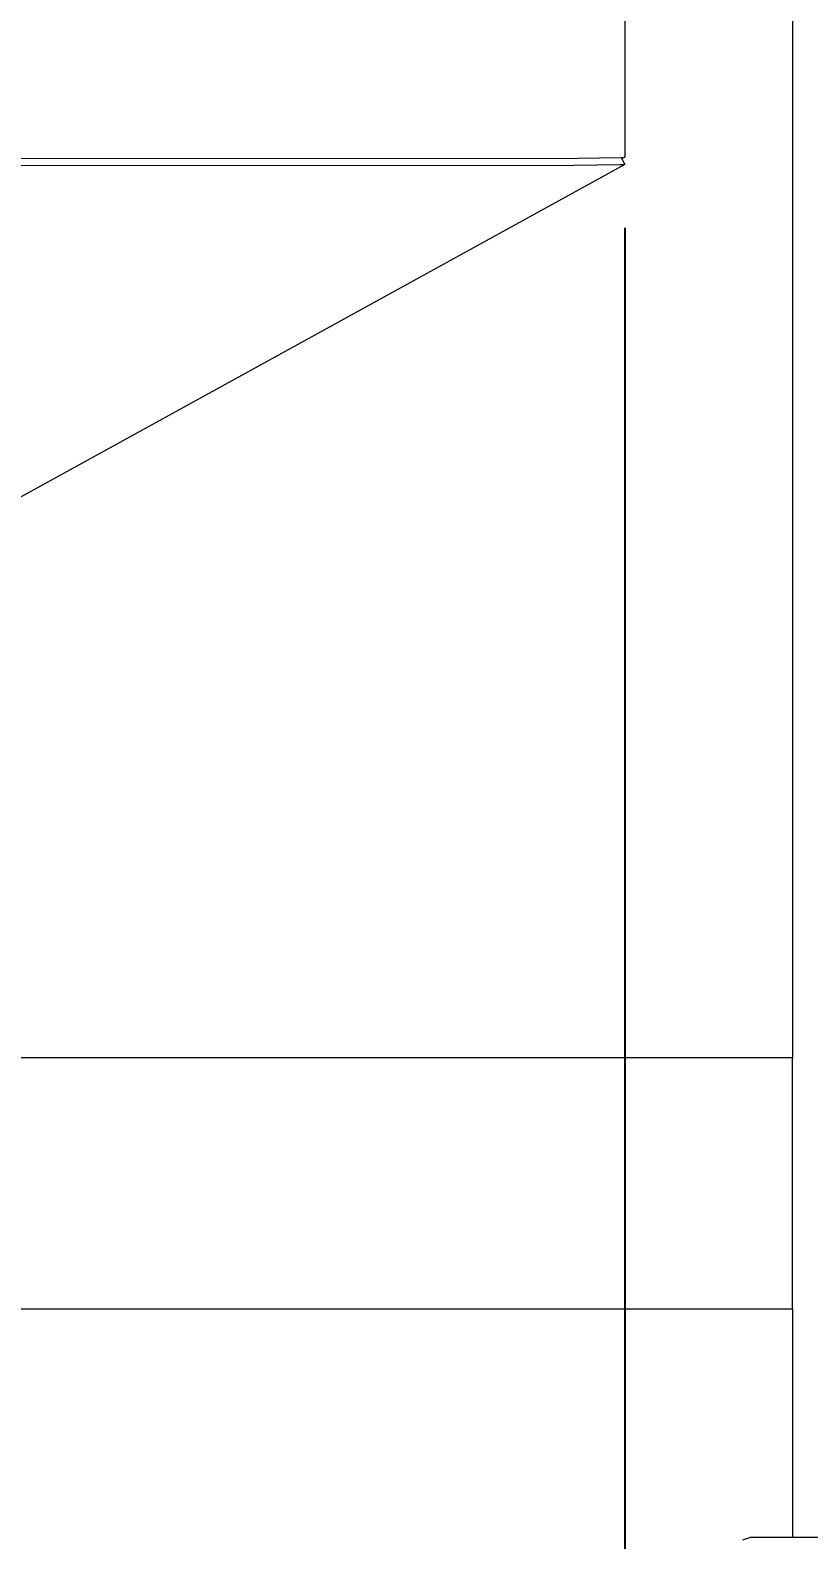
# Model space of a CAD drawing. Header units: inches. Extents: x -12 to 136, y -5 to 104.
# Drawn here: x 8.01 to 13.51, y 59.92 to 70.57 of the extents above; entities that cross this region are included whole.
import ezdxf

# ---------------------------------------------------------------- set-up
doc = ezdxf.new("R2010")
doc.units = ezdxf.units.IN
doc.layers.add('ZANO_R', color=7, linetype='Continuous', lineweight=0)
doc.layers.add('ZANO_W', color=1, linetype='Continuous', lineweight=0)
doc.styles.get("Standard").update_dxf_attribs({"font": 'ARIALUNI.TTF'})
doc.dimstyles.new('amerykanie', dxfattribs={"dimtxt": 50, "dimasz": 50, "dimexe": 0.5, "dimexo": 0.5, "dimgap": 1, "dimtad": 1, "dimdec": 0, "dimzin": 0, "dimlunit": 5, "dimtxsty": 'Standard', "dimcen": 0.09, "dimclrd": 1, "dimclre": 1, "dimclrt": 1, "dimazin": 0, "dimtfac": 1, "dimtdec": 0, "dimtmove": 0, "dimatfit": 3, "dimfxl": 1, "dimtzin": 0, "dimarcsym": 1})

# ---------------------------------------------------------------- blocks, each defined once
blk = doc.blocks.new('*D376')
at = {"layer": 'ZANO_W', "color": 1, "lineweight": -2}
for p, q in [((-1.571, 69.175), (-1.571, 58.699)), ((12.209, 69.176), (12.209, 58.699)), ((-0.571, 59.199), (11.209, 59.199))]:
    blk.add_line(p, q, dxfattribs=at)
at = {"layer": 'ZANO_W', "color": 1}
for points in [[(-0.571, 59.365), (-0.571, 59.032), (-1.571, 59.199)], [(11.209, 59.032), (11.209, 59.365), (12.209, 59.199)]]:
    blk.add_solid(points, dxfattribs=at)
at = {"layer": 'ZANO_W', "color": 1, "insert": (5.319, 60.218), "char_height": 1, "attachment_point": 5}
blk.add_mtext('13 3/4', dxfattribs=at)
blk = doc.blocks.new('*D378')
at = {"layer": 'ZANO_W', "color": 1, "lineweight": -2}
for p, q in [((5.819, 100.038), (22.934, 100.038)), ((22.434, 99.038), (22.434, 55.265)), ((17.064, 54.265), (22.934, 54.265))]:
    blk.add_line(p, q, dxfattribs=at)
at = {"layer": 'ZANO_W', "color": 1}
for points in [[(22.601, 99.038), (22.268, 99.038), (22.434, 100.038)], [(22.268, 55.265), (22.601, 55.265), (22.434, 54.265)]]:
    blk.add_solid(points, dxfattribs=at)
at = {"layer": 'ZANO_W', "color": 1, "insert": (21.415, 77.151), "char_height": 1, "attachment_point": 5, "rotation": 90}
blk.add_mtext('45 3/4', dxfattribs=at)

msp = doc.modelspace()

# ---------------------------------------------------------------- linework, layer by layer
at = {"layer": 'ZANO_R'}
for p, q in [((13.38968, 83.71347), (13.38968, 63.31967)), ((12.20856, 70.85498), (12.20856, 69.67571)), ((11.68461, 69.61417), (-1.49275, 69.62011)), ((-1.4528, 69.67098), (11.72518, 69.66627)), ((12.20806, 69.6236), (6.17426, 66.30333)), ((12.17532, 69.62145), (11.68461, 69.61417)), ((11.72518, 69.66627), (12.18062, 69.6734)), ((12.20237, 69.62281), (12.17532, 69.62145)), ((12.18062, 69.6734), (12.19296, 69.67398)), ((12.18136, 69.67343), (12.20856, 69.62402)), ((12.19296, 69.67398), (12.20166, 69.67456)), ((12.20166, 69.67456), (12.20469, 69.67485)), ((12.20343, 69.6229), (12.20237, 69.62281)), ((12.20448, 69.62301), (12.20343, 69.6229)), ((12.20501, 69.62309), (12.20448, 69.62301)), ((12.20469, 69.67485), (12.20587, 69.67499)), ((12.20553, 69.62317), (12.20501, 69.62309)), ((12.20604, 69.62327), (12.20553, 69.62317)), ((12.20587, 69.67499), (12.20683, 69.67514)), ((12.20656, 69.62338), (12.20604, 69.62327)), ((12.20707, 69.6235), (12.20656, 69.62338)), ((12.20683, 69.67514), (12.20759, 69.67528)), ((12.20757, 69.62364), (12.20707, 69.6235)), ((12.20807, 69.62379), (12.20757, 69.62364)), ((12.20759, 69.67528), (12.20812, 69.67542)), ((12.20832, 69.62387), (12.20807, 69.62379)), ((12.20812, 69.67542), (12.20844, 69.67556)), ((12.20856, 69.62396), (12.20832, 69.62387)), ((12.20844, 69.67556), (12.20856, 69.6757)), ((12.20857, 69.62396), (12.20856, 69.62396)), ((12.20857, 69.624), (12.20857, 69.624)), ((12.20857, 69.624), (12.20857, 69.62399)), ((12.20857, 69.62399), (12.20857, 69.62399)), ((12.20857, 69.62399), (12.20857, 69.62399)), ((12.20857, 69.62399), (12.20857, 69.62399)), ((12.20857, 69.62399), (12.20857, 69.62399)), ((12.20857, 69.62399), (12.20857, 69.62398)), ((12.20857, 69.62398), (12.20857, 69.62398)), ((12.20857, 69.62398), (12.20857, 69.62398)), ((12.20857, 69.62398), (12.20857, 69.62398)), ((12.20857, 69.62397), (12.20857, 69.62397)), ((12.20857, 69.62397), (12.20857, 69.62397)), ((12.20857, 69.62397), (12.20857, 69.62397)), ((12.20857, 69.62397), (12.20857, 69.62397)), ((12.20857, 69.62397), (12.20857, 69.62397)), ((12.20857, 69.62397), (12.20857, 69.62397)), ((12.20857, 69.62397), (12.20857, 69.62397)), ((12.20857, 69.62397), (12.20857, 69.62397)), ((12.20857, 69.62397), (12.20857, 69.62397)), ((12.20857, 69.62397), (12.20857, 69.62397)), ((12.20857, 69.62397), (12.20857, 69.62397)), ((12.20857, 69.62397), (12.20857, 69.62396)), ((12.20857, 69.62396), (12.20857, 69.62396)), ((12.20857, 69.62396), (12.20857, 69.62396)), ((12.20857, 69.62396), (12.20857, 69.62396)), ((12.20857, 69.62396), (12.20857, 69.62396)), ((12.20857, 69.62396), (12.20857, 69.62396)), ((12.20857, 69.62396), (12.20857, 69.62396)), ((12.20857, 69.62396), (12.20857, 69.62396)), ((12.20857, 69.62396), (12.20857, 69.62396)), ((12.20857, 69.62396), (12.20857, 69.62396)), ((12.20857, 69.62396), (12.20857, 69.62396)), ((12.20857, 69.62398), (12.20858, 69.62398)), ((12.20858, 69.62398), (12.20858, 69.62398)), ((12.20858, 69.62398), (12.20858, 69.62398)), ((12.20858, 69.62398), (12.20858, 69.62398)), ((12.20858, 69.62398), (12.20858, 69.62398)), ((12.20858, 69.62398), (12.20858, 69.62398)), ((12.20858, 69.62398), (12.20858, 69.62398)), ((12.20858, 69.62398), (12.20858, 69.62398)), ((12.20858, 69.62398), (12.20858, 69.62398)), ((12.20858, 69.62398), (12.20858, 69.62397)), ((12.20858, 69.62397), (12.20858, 69.62397)), ((12.20858, 69.62397), (12.20858, 69.62397)), ((12.20858, 69.62397), (12.20858, 69.62397)), ((12.20858, 69.62397), (12.20858, 69.62397)), ((12.20858, 69.62397), (12.20858, 69.62397)), ((12.20858, 69.62397), (12.20858, 69.62397)), ((12.20858, 69.62397), (12.20858, 69.62397)), ((12.20858, 69.62397), (12.20858, 69.62397)), ((12.20858, 69.62397), (12.20858, 69.62397)), ((12.20858, 69.62397), (12.20858, 69.62397)), ((12.20858, 69.62397), (12.20858, 69.62397)), ((12.20858, 69.62397), (12.20858, 69.62397)), ((12.20858, 69.62397), (12.20858, 69.62397)), ((12.20858, 69.62397), (12.20858, 69.62397)), ((12.20858, 69.62397), (12.20858, 69.62397)), ((12.20858, 69.62397), (12.20858, 69.62397)), ((12.20858, 69.62397), (12.20858, 69.62397)), ((12.20858, 69.62397), (12.20858, 69.62397)), ((12.20858, 69.62397), (12.20858, 69.62397)), ((12.20858, 69.62397), (12.20858, 69.62397)), ((12.20858, 69.62397), (12.20858, 69.62397)), ((12.20858, 69.62397), (12.20858, 69.62397)), ((12.20858, 69.62397), (12.20858, 69.62397)), ((12.20858, 69.62397), (12.20858, 69.62397)), ((12.20858, 69.62397), (12.20858, 69.62397)), ((12.20858, 69.62397), (12.20858, 69.62397)), ((12.20858, 69.62397), (12.20858, 69.62397)), ((12.20858, 69.62397), (12.20858, 69.62397)), ((12.20858, 69.62397), (12.20858, 69.62397)), ((12.20858, 69.62397), (12.20858, 69.62397)), ((12.20858, 69.62397), (12.20858, 69.62397)), ((12.20858, 69.62397), (12.20858, 69.62397)), ((12.20858, 69.62397), (12.20857, 69.62397)), ((13.38966, 63.31967), (-2.75215, 63.31967)), ((13.38966, 61.548), (13.38966, 63.31967)), ((-2.75215, 61.548), (13.38966, 61.548)), ((13.38968, 61.548), (13.38968, 59.93382)), ((13.04028, 59.917), (13.08966, 59.93382)), ((15.38082, 59.93382), (13.08968, 59.93382))]:
    msp.add_line(p, q, dxfattribs=at)

# ---------------------------------------------------------------- dimensions: what is measured, and where the dimension line sits
at = {"layer": 'ZANO_W'}
dim = msp.add_linear_dim(base=(22.43419, 54.2645), p1=(5.31876, 100.03824), p2=(16.56386, 54.2645), angle=90, dimstyle='amerykanie', override={"dimtxt": 1, "dimasz": 1, "dimgap": 0.5, "dimdec": 4, "dimaunit": 1, "dimadec": 1, "dimtdec": 4, "dimtmove": 1, "dimfrac": 2}, dxfattribs=at)
dim.commit()
dim.dimension.update_dxf_attribs({"geometry": '*D378', "text_midpoint": (21.4151, 77.15137)})
dim = msp.add_linear_dim(base=(12.20856, 59.19866), p1=(-1.57081, 69.6755), p2=(12.20856, 69.67571), dimstyle='amerykanie', override={"dimtxt": 1, "dimasz": 1, "dimgap": 0.5, "dimdec": 4, "dimaunit": 1, "dimadec": 1, "dimtdec": 4, "dimtmove": 1, "dimfrac": 2}, dxfattribs=at)
dim.commit()
dim.dimension.update_dxf_attribs({"geometry": '*D376', "text_midpoint": (5.31887, 60.21776)})

doc.saveas('drawing.dxf')
